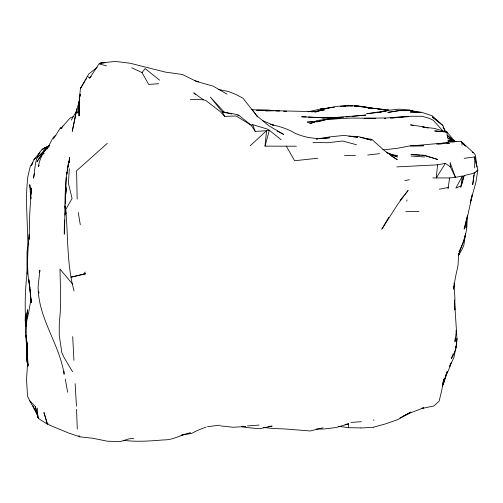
<?xml version="1.0" encoding="UTF-8"?>
<svg xmlns="http://www.w3.org/2000/svg" width="503" height="503" viewBox="0 0 503 503"><rect width="100%" height="100%" fill="white"/><g stroke="black" fill="none" stroke-linecap="round" stroke-linejoin="round"><path stroke-width="0.75" d="M27.105 343.97L27.093 354.911L27.847 365.574M79.223 108.026L79.122 115.866L79.216 101.625L80.417 88.478L88.742 74.035L97.18 67.339M79.122 115.866L79.216 101.625L79.707 97.928M64.403 219.993L64.277 234.172C65.654 209.588 63.422 184.255 69.383 160.218L68.955 162.444M474.662 167.864L474.763 157.772M466.79 219.446C468.123 232.707 462.301 243.534 458.491 255.587M27.571 366.039L27.017 343.964M27.583 365.794L27.678 359.167L27.935 364.644M338.563 426.293L348.504 427.682L360.884 427.908M29.111 238.881L29.765 213.153L31.387 188.065L31.085 194.24M27.784 365.75L26.527 358.067L26.904 343.668M65.076 215.108L65.138 212.763M65.371 204.161L65.635 197.107M29.143 239.459L29.3 234.102C27.533 252.154 26.307 270.388 29.947 288.307L28.91 279.725L31.255 302.668L30.017 289.062L30.897 300.366M65.742 191.536L66.17 177.182M455.133 338.041L455.001 341.82L456.441 330.282L454.435 299.964M65.761 193.969L65.981 188.48L65.359 199.44L66.17 187.047M454.064 283.07L454.888 298.103L454.85 310.018L454.442 303.146M25.408 314.413L25.15 320.373L25.923 326.416M466.363 224.269L465.992 227.972L467.45 216.02M26.898 343.857L26.709 355.407L26.892 345.203M348.504 427.682L348.686 423.822L345.033 424.45M30.935 197.327L30.859 198.874L29.765 184.614L30.469 189.732M458.667 253.216L458.051 265.37L455.435 277.304L453.499 289.244L453.681 286.213M64.277 230.638L64.654 223.653M69.332 168.712L68.433 183.419L72.074 198.446L65.761 209.525C68.163 236.712 66.748 264.371 74.035 290.954M388.083 110.402L388.14 109.679L377.954 109.189L379.514 109.371M26.414 321.323L26.087 325.177L26.382 321.681M26.678 318.236L27.131 313.118M26.69 318.009L26.879 315.809M26.395 321.58L26.206 326.221M26.665 318.5L26.929 315.425M388.027 110.88L388.14 109.679M39.643 272.595L39.869 270.23L38.134 286.559C37.977 318.154 59.517 343.851 64.107 374.238L64.032 371.101M454.259 142.022L448.28 141.859L461.044 141.261L474.298 153.522L475.366 155.05L476.919 167.059L474.731 156.747L477.85 170.045C474.612 174.201 468.626 174.025 464.049 175.704L460.798 187.487L462.414 176.019L455.422 177.352L450.392 166.889L445.356 163.343L437.547 164.827L436.296 177.955L432.769 177.911M296.399 146.21L265.031 146.147L266.54 130.723L269.338 130.233L281.089 139.733M28.005 243.678L27.036 252.179L27.011 273.909M406.776 201.175L406.921 199.911M456.007 330.352C457.937 340.009 456.749 350.402 451.292 358.752L453.165 353.879M455.668 349.811L457.045 338.406M79.7 97.991L77.82 113.106L78.764 107.164M473.914 174.95L472.707 184.658L474.461 172.68L474.103 173.453L475.172 172.479M27.338 270.84C25.075 289.112 24.584 307.654 25.999 326.019L25.64 316.211M448.01 188.965L449.638 177.943L455.422 177.352L450.128 162.507L450.392 166.889M79.902 96.494L80.197 94.256L79.902 96.444M68.911 162.978L69.112 161.419M69.32 159.866L69.628 157.533L68.427 164.393M27.068 313.602L27.608 309.672C25.42 322.392 25.188 335.57 26.961 348.346M79.216 101.625L79.311 100.977M465.621 233.31L463.867 245.106L462.207 249.111L458.679 255.147M79.002 105.68L79.241 104.19M30.979 299.034L28.759 312.08L26.162 323.699L26.081 335.514L27.652 351.616L27.621 363.443L27.388 347.416L26.081 335.514L26.942 343.272M67.433 168.719L68.446 162.909M67.358 170.492L67.628 168.964M67.892 167.442L68.163 165.915M67.402 170.592L67.685 169.115M34.424 173.742L33.538 178.156C35.518 166.902 34.556 149.297 48.91 146.392M472.304 194.868L467.4 217.013L464.15 229.104L467.356 215.994M451.279 362.493C449.022 370.642 444.162 377.885 442.351 386.254L443.778 379.08L441.791 390.139L439.15 401.092L433.856 405.996L422.275 408.392L423.677 407.82L410.31 412.95L399.954 417.943M465.13 235.448L463.829 241.144L459.006 251.72M446.519 373.213L445.966 375.439L447.148 371.774L443.986 382.544L442.351 386.254L447.148 371.774M472.267 194.711L470.28 202.577L475.844 182.576L477.85 170.045L476.781 171.02M265.031 146.147L269.338 130.233L267.087 128.982L252.676 124.662L251.085 125.153L236.102 115.992L224.634 116.394L220.32 111.691L205.985 100.625L203.325 99.764L190.329 99.475M464.049 175.704L461.295 185.796L455.9 188.084L462.414 176.019M450.55 363.392L449.732 366.379L453.958 357.407L456.114 346.215L455.58 347.611M79.637 99.946L76.425 110.849L72.243 131.377L76.946 108.793L76.311 111.402L71.313 120.072M458.535 255.159L459.138 253.745M458.491 255.134L459.679 252.437M39.812 152.579L34.047 159.451L31.249 165.544L32.538 163.676M47.062 149.083L52.626 138.444L53.959 136.615L55.934 135.345M388.8 217.296L381.821 229.211L397.804 204.155L408.14 190.404L404.814 194.523M39.177 165.248L38.385 166.575C39.68 158.489 43.635 150.938 49.615 145.354M85.177 80.788L80.417 88.478L81.763 86.654M85.969 79.505L86.761 78.229M445.356 163.343L436.296 177.955L449.638 177.943M53.481 138.853L60.662 127.416L60.938 128.422L62.353 127.869M87.786 76.544L89.685 78.078L99.192 63.617L103.203 62.554L105.429 62.63M32.877 162.601L30.35 166.122L27.722 177.219L26.822 188.411L26.382 199.597L27.948 244.219M83.699 274.122L85.636 273.777L71.086 277.153L83.699 274.122L85.258 272.041M158.741 83.737L148.699 84.385L142.022 72.589L145.128 68.571L159.633 80.166M44.277 148.737L45.201 147.586L47.747 146.857M400.061 200.408L403.865 195.698M89.685 78.078L91.188 76.349M60.938 128.422L69.282 118.897L70.477 117.859L73.935 116.325M45.792 149.133L36.958 157.948L49.105 145.826L41.938 149.46L46.257 147.832M47.445 147.48L49.105 145.826M44.138 148.605L45.201 147.586L46.691 147.31M250.192 145.751L266.54 130.723L255.235 131.409L251.085 125.153L238.862 115.332L236.9 114.489L222.251 111.861L210.361 97.098L224.143 112.024L225.583 112.785M107.353 143.305L76.588 170.775L77.173 199.125M34.047 159.451L35.726 158.263M42.843 154.169L44.189 153.44M403.343 416.05L410.85 412.076L397.98 419.527L385.669 423.834M190.637 432.706C181.413 434.504 173.548 440.087 163.771 439.905C150.454 440.974 137.036 442.08 123.719 440.345M206.236 427.028L197.189 430.53L191.624 433.397L181.03 435.252M316.651 121.349L309.735 123.7L317.437 120.494L329.094 118.96L352.339 118.06L375.59 118.362L364.159 118.287L387.31 117.903L410.486 116.262L422.036 116.287L428.946 118.205L433.24 120.261L443.646 131.817M315.029 112.024C325.799 108.139 337.111 105.592 348.61 105.749L358.771 105.988L368.523 107.579L358.501 106.422L368.378 107.397L372.905 108.334M317.079 111.352L323.769 109.805M422.275 408.392L422.866 408.197L421.376 408.304M348.686 423.822L335.878 427.581L323.297 429.046L316.305 428.99M308.025 111.829L320.744 108.937L328.918 108.151L320.216 109.208L334.508 107.114M373.264 427.254L385.135 423.998M446.601 142.594L448.877 141.978L436.623 144.116M182.117 434.743L184.129 434.202M322.995 427.802L310.194 430.977L285.327 428.984L272.896 428.493L263.641 427.449M328.365 119.129L316.701 121.889L328.566 118.903L340.267 118.626L329.094 118.96M316.544 121.166L311.326 122.166L314.909 121.776M439.289 189.191L448.412 187.474M373.257 420.162L373.999 420.024M404.783 180.558L409.379 179.741M317.846 138.771L316.305 139.017L317.858 138.866M319.392 138.532L330.194 136.847L344.077 135.408L357.74 137.187L353.062 136.785M324.473 110.031L311.634 111.955M317.846 158.225L294.62 160.746L286.289 146.178M464.15 158.313L474.235 157.011M340.437 106.422L349.233 105.63L352.98 105.869M379.526 153.654L367.693 155.018M437.547 164.827L396.81 166.895M207.544 426.67L220.056 425.167M343.568 106.378L345.863 106.108M347.391 105.926L352.018 105.9M320.971 138.558L329.522 137.728C317.883 139.62 305.925 138.061 295.142 133.289C287.641 128.699 279.046 126.278 270.532 124.316M407.059 116.545L390.385 117.954L398.954 117.318M314.62 111.911L316.815 111.704L275.77 110.735L279.718 110.918M399.527 117.469L403.368 117.111M404.902 116.973L408.738 116.621M345.901 116.979L349.767 116.627M352.081 116.413L365.888 115.074L333.131 117.721L322.341 117.796L343.587 117.161M268.281 426.437L272.142 426.104L259.403 428.707L246.948 427.588L241.541 426.619M384.254 118.45L385.782 118.331M247.47 425.94L259.039 425.079M350.993 422.445L361.405 421.677M315.494 121.588L307.245 122.116L315.469 121.688M451.31 140.18L447.494 137.715L446.903 131.987L434.774 130.95L446.903 131.987L455.026 141.532M360.884 428.009L373.163 427.261M391.887 117.941L396.471 117.671M438.107 144.122L441.854 143.915M447.098 143.625L449.349 143.5L436.403 143.676L410.435 146.021L423.689 145.763L410.7 145.763L397.527 148.272L384.481 149.793L382.984 149.573M133.817 438.528L129.133 438.779L120.343 441.584L107.403 441.213L92.785 438.264L79.883 436.849L68.653 433.02L49.929 425.299L47.018 423.149L43.937 412.429L47.502 424.255L39.46 419.137L37.945 417.641L35.329 406.587L29.69 400.696L27.546 396.188L26.54 379.583L27.495 364.493L27.388 347.416M379.671 112.288L366.681 113.735L388.033 110.566L379.897 112.226L388.046 110.333L398.81 109.157L409.593 109.956L415.176 111.924M265.666 110.993L276.65 110.71L266.684 109.962L256.675 110.289L266.816 110.402M405.758 211.688L418.917 211.367M104.366 62.963L100.468 63.038L115.457 61.416L130.352 63.284L165.324 72.092L182.344 74.475L196.585 81.511L212.989 86.063L227.023 94.143M413.466 111.452L409.901 110.434L398.929 110.622L387.844 112.427L398.841 110.673L409.706 110.641M333.131 117.721L333.59 117.733L323.423 117.828L308.383 117.023M344.574 155.521L355.458 155.433M251.638 109.685L267.596 110.415M333.59 117.733L322.888 117.765L301.63 116.784L306.132 116.941M312.929 142.531L327.887 142.714L342.706 141.003L356.501 144.751M349.019 136.194L358.098 136.508L371.503 140.086L365.65 138.834M420.187 112.421L410.115 111.974L421.263 112.182L432.121 115.747L442.747 125.423L432.379 116.998L442.885 125.379L444.822 130.862M354.338 106.014L358.979 106.24L354.483 105.957M371.12 108.397L367.989 108.22L378.099 108.453L385.782 109.95M375.81 108.661L378.155 108.793L368.202 107.604L372.811 108.447M275.77 110.735L278.876 110.924M284.308 111.251L286.635 111.389L283.56 111.182M420.137 155.163L410.945 154.559L424.381 155.301L437.541 159.426L423.972 155.414L421.671 155.264M411.077 156.043L424.639 156.999M349.157 136.445L350.717 136.577M220.635 425.922L233.153 427.248L245.822 426.575L242.823 426.255M237.561 115.193L238.862 115.332M394.415 155.358L397.37 155.697L387.844 153.509M381.852 109.654L384.185 109.931M62.573 126.077L62.982 126.127M360.11 137.451L371.868 139.394L384.336 150.579L397.276 159.734L390.774 155.584M456.366 141.532L447.852 140.086L449.292 140.576M409.901 110.434L420.961 112.458M218.554 89.389L228.984 91.672L236.089 94.539L242.962 98.211L257.643 116.815L252.619 110.188M424.897 127.485L422.608 126.982L434.567 128.428L446.343 132.019M195.057 80.826L198.767 81.656M231.782 113.98L222.251 111.861L224.634 116.394M428.179 128.058L422.325 126.624L410.53 124.838L413.567 125.58M271.651 124.819L273.833 125.354L262.641 120.67M99.563 64.076L106.517 65.868M410.071 110.497L413.076 111.352M391.523 155.025L397.389 156.911L386.348 152.302M131.711 67.723L142.022 72.589M277.14 131.05L283.799 134.49L268.891 125.788L256.272 115.382M447.494 137.715L454.743 141.557M472.286 152.126L473.48 152.874M203.325 99.764L193.756 92.848L195.365 94.545M454.819 141.62L447.161 135.15L454.146 141.337M465.281 145.864L461.691 142.154L462.138 145.229M461.044 141.261L465.734 146.222M78.757 435.541L79.883 436.849M72.891 284.503L60.008 269.092C60.247 286.735 61.624 304.409 59.31 321.995L59.228 335.099L61.806 352.534L64.258 357.847L72.564 371.755M445.922 131.773L443.086 127.064L443.615 128.517M29.69 400.696L36.92 413.912L38.549 418.125L37.945 417.641L37.266 408.14M32.991 405.902L36.92 413.912M47.018 423.149L47.502 424.255M252.676 124.662L255.235 131.409M35.329 406.587L37.945 415.962M38.725 291.658L39.045 292.966M27.973 365.216L27.294 362.286L27.872 365.159M26.923 345.963L26.646 344.461L26.898 345.932M27.099 361.582L27.942 366.134M80.291 224.665L78.267 212.411M65.308 379.149L67.635 392.221M26.527 358.067L27.854 365.492M25.848 323.907L26.181 326.195M66.019 213.681L65.025 205.796L65.271 209.122M27.382 358.029L26.955 344.052M27.527 359.582L27.954 364.26M26.904 345.574L26.319 338.802L26.917 350.245M76.481 406.191L75.117 383.682M73.928 360.374L72.69 336.595M77.292 428.996L76.55 409.335M26.244 326.46L26.106 320.317L26.162 326.378M67.094 172.013L66.692 174.302L67.119 172.076M44.063 150.869L37.052 161.601L45.936 148.787L44.063 150.869"/></g></svg>
